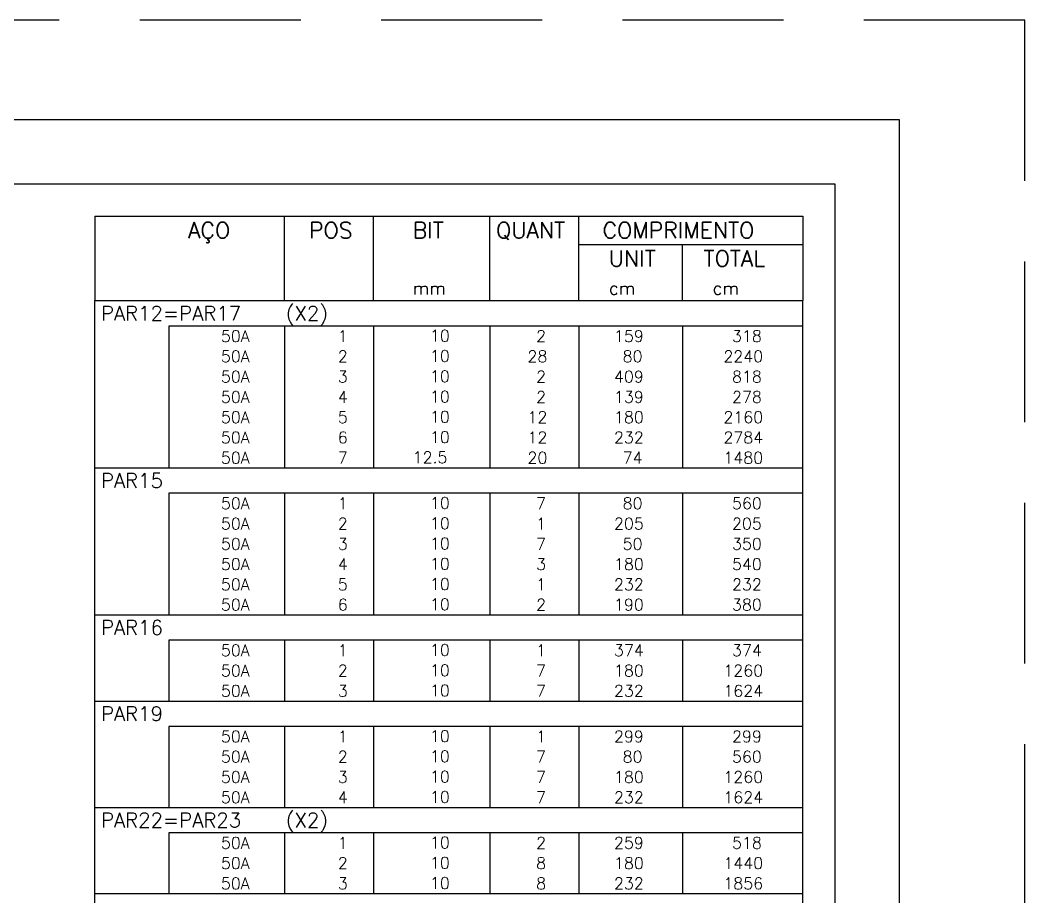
# Model space of a CAD drawing. Extents: x -1.9 to 86, y -1.6 to 60.9.
# Drawn here: x 70.44 to 86.05, y 47.32 to 60.95 of the extents above; entities that cross this region are included whole.
import ezdxf

# ---------------------------------------------------------------- set-up
doc = ezdxf.new("R2010")
doc.units = 0
doc.header["$MEASUREMENT"] = 0
doc.linetypes.add('HIDDEN', pattern=[0.375, 0.25, -0.125])
doc.layers.get('0').update_dxf_attribs({"linetype": 'CONTINUOUS'})
doc.layers.get('Defpoints').update_dxf_attribs({"linetype": 'CONTINUOUS'})
doc.layers.add('ARQ_FOLHA', color=7, linetype='CONTINUOUS')
doc.layers.add('PENA_02', color=2, linetype='CONTINUOUS')
doc.styles.get("Standard").update_dxf_attribs({"font": 'ROMANS.SHX'})

# ---------------------------------------------------------------- blocks, each defined once
blk = doc.blocks.new('FOLHA A1 - 841 X 594')
at = {"layer": 'ARQ_FOLHA', "color": 1}
for points in [[(-841, 0), (0, 0), (0, 594), (-841, 594)], [(-816, 10), (-10, 10), (-10, 584), (-816, 584)]]:
    blk.add_lwpolyline(points, close=True, dxfattribs=at)
at = {"layer": 'Defpoints', "color": 8, "linetype": 'HIDDEN', "ltscale": 100}
blk.add_lwpolyline([(-860.5, 609.5), (-860.5, -15.5), (19.5, -15.5), (19.5, 609.5)], close=True, dxfattribs=at)
blk = doc.blocks.new('*U24')
blk.add_blockref('FOLHA A1 - 841 X 594', (0, 0))

msp = doc.modelspace()

# ---------------------------------------------------------------- linework, layer by layer
at = {"layer": 'PENA_02', "linetype": 'Continuous'}
for p, q in [((71.6, 57.901254), (71.6, 56.588754)), ((71.6, 57.901254), (82.6, 57.901254)), ((74.55, 56.588754), (74.55, 57.901254)), ((75.93, 56.588754), (75.93, 57.901254)), ((77.74, 56.588754), (77.74, 57.901254)), ((79.12, 56.588754), (79.12, 57.901254)), ((82.6, 57.901254), (82.6, 56.588754)), ((79.12, 57.463754), (82.6, 57.463754)), ((80.73, 56.588754), (80.73, 57.463754)), ((71.6, 56.588754), (82.6, 56.588754)), ((71.6, 56.195004), (71.6, 56.588754)), ((71.6, 56.588754), (82.6, 56.588754)), ((82.6, 56.195004), (82.6, 56.588754)), ((71.6, 55.880004), (71.6, 56.195004)), ((82.6, 56.195004), (72.75, 56.195004)), ((72.75, 56.195004), (72.75, 55.880004)), ((74.55, 56.195004), (74.55, 55.880004)), ((75.93, 56.195004), (75.93, 55.880004)), ((77.74, 56.195004), (77.74, 55.880004)), ((79.12, 56.195004), (79.12, 55.880004)), ((80.73, 56.195004), (80.73, 55.880004)), ((82.6, 55.880004), (82.6, 56.195004)), ((71.6, 55.565004), (71.6, 55.880004)), ((72.75, 55.880004), (72.75, 55.565004)), ((74.55, 55.880004), (74.55, 55.565004)), ((75.93, 55.880004), (75.93, 55.565004)), ((77.74, 55.880004), (77.74, 55.565004)), ((79.12, 55.880004), (79.12, 55.565004)), ((80.73, 55.880004), (80.73, 55.565004)), ((82.6, 55.565004), (82.6, 55.880004)), ((71.6, 55.250004), (71.6, 55.565004)), ((72.75, 55.565004), (72.75, 55.250004)), ((74.55, 55.565004), (74.55, 55.250004)), ((75.93, 55.565004), (75.93, 55.250004)), ((77.74, 55.565004), (77.74, 55.250004)), ((79.12, 55.565004), (79.12, 55.250004)), ((80.73, 55.565004), (80.73, 55.250004)), ((82.6, 55.250004), (82.6, 55.565004)), ((71.6, 54.935004), (71.6, 55.250004)), ((72.75, 55.250004), (72.75, 54.935004)), ((74.55, 55.250004), (74.55, 54.935004)), ((75.93, 55.250004), (75.93, 54.935004)), ((77.74, 55.250004), (77.74, 54.935004)), ((79.12, 55.250004), (79.12, 54.935004)), ((80.73, 55.250004), (80.73, 54.935004)), ((82.6, 54.935004), (82.6, 55.250004)), ((71.6, 54.620004), (71.6, 54.935004)), ((72.75, 54.935004), (72.75, 54.620004)), ((74.55, 54.935004), (74.55, 54.620004)), ((75.93, 54.935004), (75.93, 54.620004)), ((77.74, 54.935004), (77.74, 54.620004)), ((79.12, 54.935004), (79.12, 54.620004)), ((80.73, 54.935004), (80.73, 54.620004)), ((82.6, 54.620004), (82.6, 54.935004)), ((71.6, 54.305004), (71.6, 54.620004)), ((72.75, 54.620004), (72.75, 54.305004)), ((74.55, 54.620004), (74.55, 54.305004)), ((75.93, 54.620004), (75.93, 54.305004)), ((77.74, 54.620004), (77.74, 54.305004)), ((79.12, 54.620004), (79.12, 54.305004)), ((80.73, 54.620004), (80.73, 54.305004)), ((82.6, 54.305004), (82.6, 54.620004)), ((71.6, 53.990005), (71.6, 54.305004)), ((72.75, 54.305004), (72.75, 53.990005)), ((74.55, 54.305004), (74.55, 53.990005)), ((75.93, 54.305004), (75.93, 53.990005)), ((77.74, 54.305004), (77.74, 53.990005)), ((79.12, 54.305004), (79.12, 53.990005)), ((80.73, 54.305004), (80.73, 53.990005)), ((82.6, 53.990005), (82.6, 54.305004)), ((71.6, 53.596255), (71.6, 53.990005)), ((71.6, 53.990005), (82.6, 53.990005)), ((82.6, 53.596255), (82.6, 53.990005)), ((71.6, 53.281255), (71.6, 53.596255)), ((82.6, 53.596255), (72.75, 53.596255)), ((72.75, 53.596255), (72.75, 53.281255)), ((74.55, 53.596255), (74.55, 53.281255)), ((75.93, 53.596255), (75.93, 53.281255)), ((77.74, 53.596255), (77.74, 53.281255)), ((79.12, 53.596255), (79.12, 53.281255)), ((80.73, 53.596255), (80.73, 53.281255)), ((82.6, 53.281255), (82.6, 53.596255)), ((71.6, 52.966255), (71.6, 53.281255)), ((72.75, 53.281255), (72.75, 52.966255)), ((74.55, 53.281255), (74.55, 52.966255)), ((75.93, 53.281255), (75.93, 52.966255)), ((77.74, 53.281255), (77.74, 52.966255)), ((79.12, 53.281255), (79.12, 52.966255)), ((80.73, 53.281255), (80.73, 52.966255)), ((82.6, 52.966255), (82.6, 53.281255)), ((71.6, 52.651255), (71.6, 52.966255)), ((72.75, 52.966255), (72.75, 52.651255)), ((74.55, 52.966255), (74.55, 52.651255)), ((75.93, 52.966255), (75.93, 52.651255)), ((77.74, 52.966255), (77.74, 52.651255)), ((79.12, 52.966255), (79.12, 52.651255)), ((80.73, 52.966255), (80.73, 52.651255)), ((82.6, 52.651255), (82.6, 52.966255)), ((71.6, 52.336255), (71.6, 52.651255)), ((72.75, 52.651255), (72.75, 52.336255)), ((74.55, 52.651255), (74.55, 52.336255)), ((75.93, 52.651255), (75.93, 52.336255)), ((77.74, 52.651255), (77.74, 52.336255)), ((79.12, 52.651255), (79.12, 52.336255)), ((80.73, 52.651255), (80.73, 52.336255)), ((82.6, 52.336255), (82.6, 52.651255)), ((71.6, 52.021255), (71.6, 52.336255)), ((72.75, 52.336255), (72.75, 52.021255)), ((74.55, 52.336255), (74.55, 52.021255)), ((75.93, 52.336255), (75.93, 52.021255)), ((77.74, 52.336255), (77.74, 52.021255)), ((79.12, 52.336255), (79.12, 52.021255)), ((80.73, 52.336255), (80.73, 52.021255)), ((82.6, 52.021255), (82.6, 52.336255)), ((71.6, 51.706255), (71.6, 52.021255)), ((72.75, 52.021255), (72.75, 51.706255)), ((74.55, 52.021255), (74.55, 51.706255)), ((75.93, 52.021255), (75.93, 51.706255)), ((77.74, 52.021255), (77.74, 51.706255)), ((79.12, 52.021255), (79.12, 51.706255)), ((80.73, 52.021255), (80.73, 51.706255)), ((82.6, 51.706255), (82.6, 52.021255)), ((71.6, 51.312505), (71.6, 51.706255)), ((71.6, 51.706255), (82.6, 51.706255)), ((82.6, 51.312505), (82.6, 51.706255)), ((71.6, 50.997505), (71.6, 51.312505)), ((82.6, 51.312505), (72.75, 51.312505)), ((72.75, 51.312505), (72.75, 50.997505)), ((74.55, 51.312505), (74.55, 50.997505)), ((75.93, 51.312505), (75.93, 50.997505)), ((77.74, 51.312505), (77.74, 50.997505)), ((79.12, 51.312505), (79.12, 50.997505)), ((80.73, 51.312505), (80.73, 50.997505)), ((82.6, 50.997505), (82.6, 51.312505)), ((71.6, 50.682505), (71.6, 50.997505)), ((72.75, 50.997505), (72.75, 50.682505)), ((74.55, 50.997505), (74.55, 50.682505)), ((75.93, 50.997505), (75.93, 50.682505)), ((77.74, 50.997505), (77.74, 50.682505)), ((79.12, 50.997505), (79.12, 50.682505)), ((80.73, 50.997505), (80.73, 50.682505)), ((82.6, 50.682505), (82.6, 50.997505)), ((71.6, 50.367505), (71.6, 50.682505)), ((72.75, 50.682505), (72.75, 50.367505)), ((74.55, 50.682505), (74.55, 50.367505)), ((75.93, 50.682505), (75.93, 50.367505)), ((77.74, 50.682505), (77.74, 50.367505)), ((79.12, 50.682505), (79.12, 50.367505)), ((80.73, 50.682505), (80.73, 50.367505)), ((82.6, 50.367505), (82.6, 50.682505)), ((71.6, 49.973755), (71.6, 50.367505)), ((71.6, 50.367505), (82.6, 50.367505)), ((82.6, 49.973755), (82.6, 50.367505)), ((71.6, 49.658756), (71.6, 49.973755)), ((82.6, 49.973755), (72.75, 49.973755)), ((72.75, 49.973755), (72.75, 49.658756)), ((74.55, 49.973755), (74.55, 49.658756)), ((75.93, 49.973755), (75.93, 49.658756)), ((77.74, 49.973755), (77.74, 49.658756)), ((79.12, 49.973755), (79.12, 49.658756)), ((80.73, 49.973755), (80.73, 49.658756)), ((82.6, 49.658756), (82.6, 49.973755)), ((71.6, 49.343756), (71.6, 49.658756)), ((72.75, 49.658756), (72.75, 49.343756)), ((74.55, 49.658756), (74.55, 49.343756)), ((75.93, 49.658756), (75.93, 49.343756)), ((77.74, 49.658756), (77.74, 49.343756)), ((79.12, 49.658756), (79.12, 49.343756)), ((80.73, 49.658756), (80.73, 49.343756)), ((82.6, 49.343756), (82.6, 49.658756)), ((71.6, 49.028756), (71.6, 49.343756)), ((72.75, 49.343756), (72.75, 49.028756)), ((74.55, 49.343756), (74.55, 49.028756)), ((75.93, 49.343756), (75.93, 49.028756)), ((77.74, 49.343756), (77.74, 49.028756)), ((79.12, 49.343756), (79.12, 49.028756)), ((80.73, 49.343756), (80.73, 49.028756)), ((82.6, 49.028756), (82.6, 49.343756)), ((71.6, 48.713756), (71.6, 49.028756)), ((72.75, 49.028756), (72.75, 48.713756)), ((74.55, 49.028756), (74.55, 48.713756)), ((75.93, 49.028756), (75.93, 48.713756)), ((77.74, 49.028756), (77.74, 48.713756)), ((79.12, 49.028756), (79.12, 48.713756)), ((80.73, 49.028756), (80.73, 48.713756)), ((82.6, 48.713756), (82.6, 49.028756)), ((71.6, 48.320006), (71.6, 48.713756)), ((71.6, 48.713756), (82.6, 48.713756)), ((82.6, 48.320006), (82.6, 48.713756)), ((71.6, 48.005006), (71.6, 48.320006)), ((82.6, 48.320006), (72.75, 48.320006)), ((72.75, 48.320006), (72.75, 48.005006)), ((74.55, 48.320006), (74.55, 48.005006)), ((75.93, 48.320006), (75.93, 48.005006)), ((77.74, 48.320006), (77.74, 48.005006)), ((79.12, 48.320006), (79.12, 48.005006)), ((80.73, 48.320006), (80.73, 48.005006)), ((82.6, 48.005006), (82.6, 48.320006)), ((71.6, 47.690006), (71.6, 48.005006)), ((72.75, 48.005006), (72.75, 47.690006)), ((74.55, 48.005006), (74.55, 47.690006)), ((75.93, 48.005006), (75.93, 47.690006)), ((77.74, 48.005006), (77.74, 47.690006)), ((79.12, 48.005006), (79.12, 47.690006)), ((80.73, 48.005006), (80.73, 47.690006)), ((82.6, 47.690006), (82.6, 48.005006)), ((71.6, 47.375006), (71.6, 47.690006)), ((72.75, 47.690006), (72.75, 47.375006)), ((74.55, 47.690006), (74.55, 47.375006)), ((75.93, 47.690006), (75.93, 47.375006)), ((77.74, 47.690006), (77.74, 47.375006)), ((79.12, 47.690006), (79.12, 47.375006)), ((80.73, 47.690006), (80.73, 47.375006)), ((82.6, 47.375006), (82.6, 47.690006)), ((71.6, 46.981256), (71.6, 47.375006)), ((71.6, 47.375006), (82.6, 47.375006)), ((82.6, 46.981256), (82.6, 47.375006))]:
    msp.add_line(p, q, dxfattribs=at)

# ---------------------------------------------------------------- block references
at = {"xscale": 0.09999999999999938, "yscale": 0.09999999999999938, "zscale": 0.09999999999999938}
msp.add_blockref('*U24', (84.1, -0.001249), dxfattribs=at)

# ---------------------------------------------------------------- texts
at = {"layer": 'PENA_02', "linetype": 'Continuous'}
for s, height, p in [('AÇO', 0.25, (73.04958, 57.557504)), ('POS', 0.25, (74.93, 57.557504)), ('BIT', 0.25, (76.54, 57.557504)), ('QUANT', 0.25, (77.836489, 57.557504)), ('COMPRIMENTO', 0.25, (79.489469, 57.557504)), ('UNIT', 0.25, (79.586854, 57.120004)), ('TOTAL', 0.25, (81.059307, 57.120004)), ('mm', 0.2, (76.54, 56.682504)), ('cm', 0.2, (79.586854, 56.682504)), ('cm', 0.2, (81.196854, 56.682504)), ('PAR12=PAR17   (X2)', 0.225, (71.695798, 56.279379)), ('     50A', 0.18, (72.889661, 55.947504)), ('  1', 0.18, (75.13, 55.947504)), ('     10', 0.18, (76.136543, 55.952943)), ('    2', 0.18, (77.92, 55.947504)), ('    159', 0.18, (79.13, 55.947504)), ('    318', 0.18, (80.963622, 55.947504)), ('     50A', 0.18, (72.889661, 55.632504)), ('  2', 0.18, (75.13, 55.632504)), ('     10', 0.18, (76.136543, 55.637943)), ('   28', 0.18, (77.92, 55.632504)), ('     80', 0.18, (79.13, 55.632504)), ('   2240', 0.18, (80.963622, 55.632504)), ('     50A', 0.18, (72.889661, 55.317504)), ('  3', 0.18, (75.13, 55.317504)), ('     10', 0.18, (76.136543, 55.322944)), ('    2', 0.18, (77.92, 55.317504)), ('    409', 0.18, (79.13, 55.317504)), ('    818', 0.18, (80.963622, 55.317504)), ('     50A', 0.18, (72.889661, 55.002504)), ('  4', 0.18, (75.13, 55.002504)), ('     10', 0.18, (76.136543, 55.007944)), ('    2', 0.18, (77.92, 55.002504)), ('    139', 0.18, (79.13, 55.002504)), ('    278', 0.18, (80.963622, 55.002504)), ('     50A', 0.18, (72.889661, 54.687504)), ('  5', 0.18, (75.13, 54.687504)), ('     10', 0.18, (76.136543, 54.692944)), ('   12', 0.18, (77.92, 54.687504)), ('    180', 0.18, (79.13, 54.687504)), ('   2160', 0.18, (80.963622, 54.687504)), ('     50A', 0.18, (72.889661, 54.372504)), ('  6', 0.18, (75.13, 54.372504)), ('     10', 0.18, (76.136543, 54.377944)), ('   12', 0.18, (77.92, 54.372504)), ('    232', 0.18, (79.13, 54.372504)), ('   2784', 0.18, (80.963622, 54.372504)), ('     50A', 0.18, (72.889661, 54.057504)), ('  7', 0.18, (75.13, 54.057504)), ('   12.5', 0.18, (76.136543, 54.062944)), ('   20', 0.18, (77.92, 54.057504)), ('     74', 0.18, (79.13, 54.057504)), ('   1480', 0.18, (80.963622, 54.057504)), ('PAR15', 0.225, (71.695798, 53.68063)), ('     50A', 0.18, (72.889661, 53.348755)), ('  1', 0.18, (75.13, 53.348755)), ('     10', 0.18, (76.136543, 53.354194)), ('    7', 0.18, (77.92, 53.348755)), ('     80', 0.18, (79.13, 53.348755)), ('    560', 0.18, (80.963622, 53.348755)), ('     50A', 0.18, (72.889661, 53.033755)), ('  2', 0.18, (75.13, 53.033755)), ('     10', 0.18, (76.136543, 53.039194)), ('    1', 0.18, (77.92, 53.033755)), ('    205', 0.18, (79.13, 53.033755)), ('    205', 0.18, (80.963622, 53.033755)), ('     50A', 0.18, (72.889661, 52.718755)), ('  3', 0.18, (75.13, 52.718755)), ('     10', 0.18, (76.136543, 52.724194)), ('    7', 0.18, (77.92, 52.718755)), ('     50', 0.18, (79.13, 52.718755)), ('    350', 0.18, (80.963622, 52.718755)), ('     50A', 0.18, (72.889661, 52.403755)), ('  4', 0.18, (75.13, 52.403755)), ('     10', 0.18, (76.136543, 52.409194)), ('    3', 0.18, (77.92, 52.403755)), ('    180', 0.18, (79.13, 52.403755)), ('    540', 0.18, (80.963622, 52.403755)), ('     50A', 0.18, (72.889661, 52.088755)), ('  5', 0.18, (75.13, 52.088755)), ('     10', 0.18, (76.136543, 52.094194)), ('    1', 0.18, (77.92, 52.088755)), ('    232', 0.18, (79.13, 52.088755)), ('    232', 0.18, (80.963622, 52.088755)), ('     50A', 0.18, (72.889661, 51.773755)), ('  6', 0.18, (75.13, 51.773755)), ('     10', 0.18, (76.136543, 51.779194)), ('    2', 0.18, (77.92, 51.773755)), ('    190', 0.18, (79.13, 51.773755)), ('    380', 0.18, (80.963622, 51.773755)), ('PAR16', 0.225, (71.695798, 51.39688)), ('     50A', 0.18, (72.889661, 51.065005)), ('  1', 0.18, (75.13, 51.065005)), ('     10', 0.18, (76.136543, 51.070445)), ('    1', 0.18, (77.92, 51.065005)), ('    374', 0.18, (79.13, 51.065005)), ('    374', 0.18, (80.963622, 51.065005)), ('     50A', 0.18, (72.889661, 50.750005)), ('  2', 0.18, (75.13, 50.750005)), ('     10', 0.18, (76.136543, 50.755445)), ('    7', 0.18, (77.92, 50.750005)), ('    180', 0.18, (79.13, 50.750005)), ('   1260', 0.18, (80.963622, 50.750005)), ('     50A', 0.18, (72.889661, 50.435005)), ('  3', 0.18, (75.13, 50.435005)), ('     10', 0.18, (76.136543, 50.440445)), ('    7', 0.18, (77.92, 50.435005)), ('    232', 0.18, (79.13, 50.435005)), ('   1624', 0.18, (80.963622, 50.435005)), ('PAR19', 0.225, (71.695798, 50.05813)), ('     50A', 0.18, (72.889661, 49.726255)), ('  1', 0.18, (75.13, 49.726255)), ('     10', 0.18, (76.136543, 49.731695)), ('    1', 0.18, (77.92, 49.726255)), ('    299', 0.18, (79.13, 49.726255)), ('    299', 0.18, (80.963622, 49.726255)), ('     50A', 0.18, (72.889661, 49.411255)), ('  2', 0.18, (75.13, 49.411255)), ('     10', 0.18, (76.136543, 49.416695)), ('    7', 0.18, (77.92, 49.411255)), ('     80', 0.18, (79.13, 49.411255)), ('    560', 0.18, (80.963622, 49.411255)), ('     50A', 0.18, (72.889661, 49.096256)), ('  3', 0.18, (75.13, 49.096256)), ('     10', 0.18, (76.136543, 49.101695)), ('    7', 0.18, (77.92, 49.096256)), ('    180', 0.18, (79.13, 49.096256)), ('   1260', 0.18, (80.963622, 49.096256)), ('     50A', 0.18, (72.889661, 48.781256)), ('  4', 0.18, (75.13, 48.781256)), ('     10', 0.18, (76.136543, 48.786695)), ('    7', 0.18, (77.92, 48.781256)), ('    232', 0.18, (79.13, 48.781256)), ('   1624', 0.18, (80.963622, 48.781256)), ('PAR22=PAR23   (X2)', 0.225, (71.695798, 48.404381)), ('     50A', 0.18, (72.889661, 48.072506)), ('  1', 0.18, (75.13, 48.072506)), ('     10', 0.18, (76.136543, 48.077945)), ('    2', 0.18, (77.92, 48.072506)), ('    259', 0.18, (79.13, 48.072506)), ('    518', 0.18, (80.963622, 48.072506)), ('     50A', 0.18, (72.889661, 47.757506)), ('  2', 0.18, (75.13, 47.757506)), ('     10', 0.18, (76.136543, 47.762945)), ('    8', 0.18, (77.92, 47.757506)), ('    180', 0.18, (79.13, 47.757506)), ('   1440', 0.18, (80.963622, 47.757506)), ('     50A', 0.18, (72.889661, 47.442506)), ('  3', 0.18, (75.13, 47.442506)), ('     10', 0.18, (76.136543, 47.447945)), ('    8', 0.18, (77.92, 47.442506)), ('    232', 0.18, (79.13, 47.442506)), ('   1856', 0.18, (80.963622, 47.442506))]:
    msp.add_text(s, height=height, dxfattribs=at).set_placement(p)

doc.saveas('drawing.dxf')
